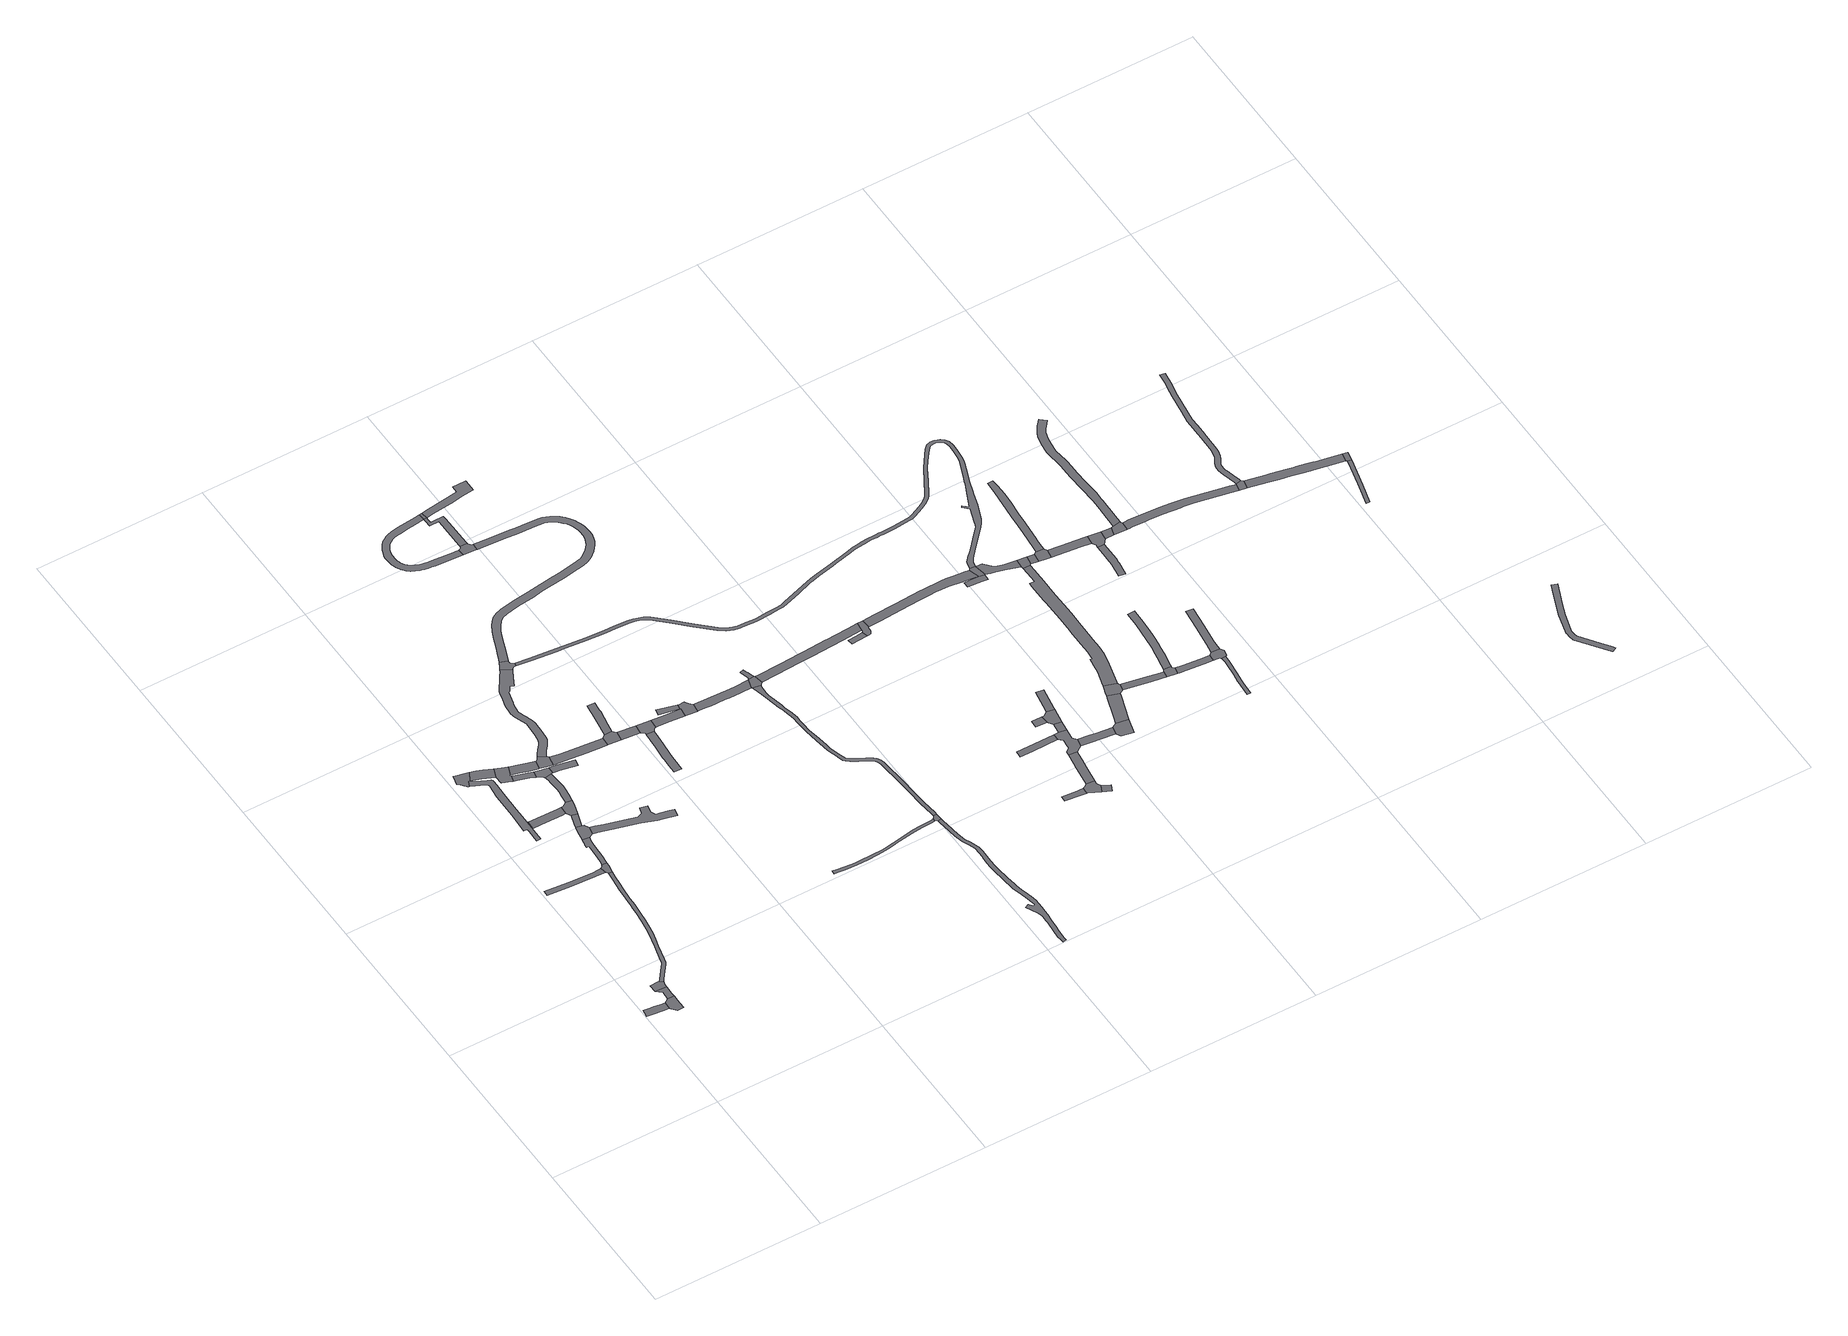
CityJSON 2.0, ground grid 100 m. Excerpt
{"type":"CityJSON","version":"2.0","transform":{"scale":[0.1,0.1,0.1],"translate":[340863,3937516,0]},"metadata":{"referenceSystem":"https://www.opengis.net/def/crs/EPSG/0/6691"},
"CityObjects":{
"road1":{"type":"Road","attributes":{"RoadStructureAttribute.sectionType":"1"},"geometry":[{"type":"MultiSurface","lod":"1","boundaries":[[[0,1,2,3,4,5,6,7,8]]]}]},
"road2":{"type":"Road","geometry":[{"type":"MultiSurface","lod":"1","boundaries":[[[3,2,9,10,11,12,13]]]}]},
"road3":{"type":"Road","attributes":{"RoadStructureAttribute.sectionType":"1"},"geometry":[{"type":"MultiSurface","lod":"1","boundaries":[[[12,14,15,16,17,18,13]]]}]},
"road4":{"type":"Road","geometry":[{"type":"MultiSurface","lod":"1","boundaries":[[[19,20,21,22,23,24,25,17,16]]]}]},
"road5":{"type":"Road","attributes":{"RoadStructureAttribute.sectionType":"1"},"geometry":[{"type":"MultiSurface","lod":"1","boundaries":[[[26,27,28,29,30,31,32,33,34,35,36,37,38,39,40,41,42,22,21,43,44,45,46,47,48,49,50,51,52,53,54,55,56,57,58,59,60,61,62]]]}]},
"road6":{"type":"Road","attributes":{"RoadStructureAttribute.sectionType":"1"},"geometry":[{"type":"MultiSurface","lod":"1","boundaries":[[[63,64,65,66,67,68,69,70,71,72,73]]]}]},
"road7":{"type":"Road","attributes":{"RoadStructureAttribute.sectionType":"1"},"geometry":[{"type":"MultiSurface","lod":"1","boundaries":[[[74,75,76,77,78,79,80,81,82,83,84,85,86,87,88,89,90,91,92,93,94,95,96,97,98]]]}]},
"road8":{"type":"Road","geometry":[{"type":"MultiSurface","lod":"1","boundaries":[[[99,100,101,102,103,104,105,106,107,108,109,110,98,97]]]}]},
"road9":{"type":"Road","geometry":[{"type":"MultiSurface","lod":"1","boundaries":[[[61,111,112,113,114,115,116,63,73,117,118,62]]]}]},
"road10":{"type":"Road","attributes":{"RoadStructureAttribute.sectionType":"1"},"geometry":[{"type":"MultiSurface","lod":"1","boundaries":[[[113,119,120,121,122,123,124,125,126,127,128,129,130,131,132,114]]]}]},
"road11":{"type":"Road","attributes":{"RoadStructureAttribute.sectionType":"1"},"geometry":[{"type":"MultiSurface","lod":"1","boundaries":[[[133,134,135,136,137,138,139,140,141,142]]]}]},
"road12":{"type":"Road","attributes":{"RoadStructureAttribute.sectionType":"1"},"geometry":[{"type":"MultiSurface","lod":"1","boundaries":[[[143,144,145,101,100,146,147]]]}]},
"road13":{"type":"Road","geometry":[{"type":"MultiSurface","lod":"1","boundaries":[[[148,149,150,151,152,153,125,124,154,155]]]}]},
"road14":{"type":"Road","geometry":[{"type":"MultiSurface","lod":"1","boundaries":[[[156,157,143,147,158,159,160,161,162,163,164,165,166,167,168]]]}]},
"road15":{"type":"Road","attributes":{"RoadStructureAttribute.sectionType":"1"},"geometry":[{"type":"MultiSurface","lod":"1","boundaries":[[[169,170,150,149,171,172]]]}]},
"road16":{"type":"Road","geometry":[{"type":"MultiSurface","lod":"1","boundaries":[[[173,174,175,176,177,133,142,169,172]]]}]},
"road17":{"type":"Road","attributes":{"RoadStructureAttribute.sectionType":"1"},"geometry":[{"type":"MultiSurface","lod":"1","boundaries":[[[178,179,180,164,163,181,182,183]]]}]},
"road18":{"type":"Road","attributes":{"RoadStructureAttribute.sectionType":"1"},"geometry":[{"type":"MultiSurface","lod":"1","boundaries":[[[184,185,186,187,188,189,190,191,192,193,168,167]]]}]},
"road19":{"type":"Road","attributes":{"RoadStructureAttribute.sectionType":"1"},"geometry":[{"type":"MultiSurface","lod":"1","boundaries":[[[194,195,196,197,198,199,200,176,175,201,202,203,204,205,206,207,208]]]}]},
"road20":{"type":"Road","geometry":[{"type":"MultiSurface","lod":"1","boundaries":[[[209,210,211,212,213,214,178,183,215,216,194,208]]]}]},
"road21":{"type":"Road","attributes":{"RoadStructureAttribute.sectionType":"1"},"geometry":[{"type":"MultiSurface","lod":"1","boundaries":[[[154,217,218,219,220,221,222,223,224,225,226,227,228,229,230,231,232,233,234,235,236,155]]]}]},
"road22":{"type":"Road","geometry":[{"type":"MultiSurface","lod":"1","boundaries":[[[237,238,239,240,241,242,189,188,243,244]]]}]},
"road23":{"type":"Road","geometry":[{"type":"MultiSurface","lod":"1","boundaries":[[[210,245,246,247,248,249,250,211]]]}]},
"road24":{"type":"Road","attributes":{"RoadStructureAttribute.sectionType":"1"},"geometry":[{"type":"MultiSurface","lod":"1","boundaries":[[[251,252,253,237,244,254,255,256,257,258,259]]]}]},
"road25":{"type":"Road","attributes":{"RoadStructureAttribute.sectionType":"1"},"geometry":[{"type":"MultiSurface","lod":"1","boundaries":[[[260,261,262,263,264,265,266,267,268,269,270,271,272,273,274,275,276,277,278,279,280,281,240,239,282,283,284,285,286,287,288,289,290,291,292,293,294,295,296,297,298,299,300,301,302,303,304,305,306,307,308,309]]]}]},
"road26":{"type":"Road","geometry":[{"type":"MultiSurface","lod":"1","boundaries":[[[258,310,311,312,313,314,315,259]]]}]},
"road27":{"type":"Road","geometry":[{"type":"MultiSurface","lod":"1","boundaries":[[[308,316,317,318,319,320,321,322,323,324,325,326,327,328,309]]]}]},
"road28":{"type":"Road","attributes":{"RoadStructureAttribute.sectionType":"1"},"geometry":[{"type":"MultiSurface","lod":"1","boundaries":[[[329,330,331,332,333,334,335,336,337,315,314]]]}]},
"road29":{"type":"Road","attributes":{"RoadStructureAttribute.sectionType":"1"},"geometry":[{"type":"MultiSurface","lod":"1","boundaries":[[[312,311,338,339]]]}]},
"road30":{"type":"Road","attributes":{"RoadStructureAttribute.sectionType":"1"},"geometry":[{"type":"MultiSurface","lod":"1","boundaries":[[[340,341,342,343,344,345,346,347,348,349,350,351,352]]]}]},
"road31":{"type":"Road","geometry":[{"type":"MultiSurface","lod":"1","boundaries":[[[353,354,355,356,339,338,357,340,352]]]}]},
"road32":{"type":"Road","attributes":{"RoadStructureAttribute.sectionType":"1"},"geometry":[{"type":"MultiSurface","lod":"1","boundaries":[[[358,359,356,355,360,361,362]]]}]},
"road33":{"type":"Road","attributes":{"RoadStructureAttribute.sectionType":"1"},"geometry":[{"type":"MultiSurface","lod":"1","boundaries":[[[363,364,365,366,367,368,369,370,371,372,373,374,375,376,377,378,379,380,381,382,383,384,385,386,387,388,389,390,391,392,393,394,395,396,397,398,399,400,401,402,403,404,405,406,407,408,409,410,411,412,413,414,415,416,417,418,419,420,421,422,423,424,425,426,427,428,429,430,431]]]}]},
"road34":{"type":"Road","geometry":[{"type":"MultiSurface","lod":"1","boundaries":[[[432,433,434,435]]]}]},
"road35":{"type":"Road","attributes":{"RoadStructureAttribute.sectionType":"1"},"geometry":[{"type":"MultiSurface","lod":"1","boundaries":[[[436,437,438,439,440,441,442,443,444,445,446,447,448,449,450,451,452,453,454,455,456,457,458,459,460,461,462,463,464,465]]]}]},
"road36":{"type":"Road","geometry":[{"type":"MultiSurface","lod":"1","boundaries":[[[466,467,468,469,470,435,434,471,472,358,362,473,474]]]}]},
"road37":{"type":"Road","geometry":[{"type":"MultiSurface","lod":"1","boundaries":[[[475,476,477,397,396,478,479,480,481,482,483,484]]]}]},
"road38":{"type":"Road","attributes":{"RoadStructureAttribute.sectionType":"1"},"geometry":[{"type":"MultiSurface","lod":"1","boundaries":[[[485,486,487,488,489,490,484,483,491,492,493,494,495,496,497,498,499,431]]]}]},
"road39":{"type":"Road","geometry":[{"type":"MultiSurface","lod":"1","boundaries":[[[499,500,501,363,431]]]}]},
"road40":{"type":"Road","attributes":{"RoadStructureAttribute.sectionType":"1"},"geometry":[{"type":"MultiSurface","lod":"1","boundaries":[[[502,503,504,505,506,507,508,509,510,511,512,513,514,515,516,517,518,519,520,521,522,523,524,525,526,527,528,529,530,531,532,533,534,535,536,537,538,539,540,541,542,543,544,545,546,547,479,478,548,549,550,551,552,553,554,555,556,557,558,559,560,561,562,563,564,565,566,567,568,569,570,571,572,573,574,575,576,577,578,579,580,581,582,583,584,585,586,587,588,589,590,591,592,593,327,326]]]}]},
"road41":{"type":"Road","attributes":{"RoadStructureAttribute.sectionType":"1"},"geometry":[{"type":"MultiSurface","lod":"1","boundaries":[[[594,595,596,597,598,599,600,601,602,603,604,605,606,607,608,609,610,611,612,613,614,615,616,617,618,619,620,621,622,623,624,625,626,627,628,629,630,631,632,633,634,635,636,637,638,639,640,641,642,643,644,645,646,647,648,649,650,651,652,653,654,655,656,657,658,659]]]}]},
"road42":{"type":"Road","attributes":{"RoadStructureAttribute.sectionType":"1"},"geometry":[{"type":"MultiSurface","lod":"1","boundaries":[[[660,661,662,663,664,466,474,665,666,667,668,669,670,671,672]]]}]},
"road43":{"type":"Road","geometry":[{"type":"MultiSurface","lod":"1","boundaries":[[[623,673,674,675,676,465,464,677,678,679,624]]]}]},
"road44":{"type":"Road","attributes":{"RoadStructureAttribute.sectionType":"1"},"geometry":[{"type":"MultiSurface","lod":"1","boundaries":[[[500,680,681,682,683,684,685,686,687,688,501]]]}]},
"road45":{"type":"Road","attributes":{"RoadStructureAttribute.sectionType":"1"},"geometry":[{"type":"MultiSurface","lod":"1","boundaries":[[[689,690,691,692,693,694,695,696,697,698,699,700,701,702,703,704,705,706,707,708,709,710,711,712,713,714,715,716,717,718,719,720,674,673,721,722,723,724,725,726,727,728,729,730,731,732,733,734,735,736,737,738,739,740,741,742,743,744,745,746,747,748,749,750,751,752]]]}]},
"road46":{"type":"Road","geometry":[{"type":"MultiSurface","lod":"1","boundaries":[[[689,752,753,754,755,756,757,758,660,672]]]}]},
"road47":{"type":"Road","geometry":[{"type":"MultiSurface","lod":"1","boundaries":[[[757,759,760,761,762,763,764,765,766,758]]]}]},
"road48":{"type":"Road","attributes":{"RoadStructureAttribute.sectionType":"1"},"geometry":[{"type":"MultiSurface","lod":"1","boundaries":[[[755,767,768,769,770,771,772,773,774,775,776,777,778,779,780,781,782,783,784,785,786,787,788,789,790,756]]]}]},
"road49":{"type":"Road","attributes":{"RoadStructureAttribute.sectionType":"1"},"geometry":[{"type":"MultiSurface","lod":"1","boundaries":[[[791,792,793,794,795,796,797,798]]]}]},
"road50":{"type":"Road","attributes":{"RoadStructureAttribute.sectionType":"1"},"geometry":[{"type":"MultiSurface","lod":"1","boundaries":[[[799,800,801,802,803,804,805,806,807,808,809,810,811,812,813,814,815,816,817,818,819,820,821,822,823,824,825,826,827,828,829,830,831,832,833,834,835,836,837,838,839,840,841,842,843,844,845,846,847,848,849,850,851,852,853,854,855,856,857,858,859,860,861,862,863,864,865,866,867,868,869,870,871,872,873,874,875,876,877,878,879,880,881,882,320,319,883,884,885,886,887,888,889,890,891,892,893,894,895,896,897,898,899,900,901,902,903,904,905,906,907,908,909,910,911,912,913,914,915,916,917,918,919,920,921,922,923,924,925,926,927,928,929,930,931,932,933,934,935,936,937,938,939,940,941,942,943,944,945,946,947,948,949,950,951,952,953,954,955,956,957,958,959,960,961,962,963,964,965,966,967,968,969,970,971,972]]]}]},
"road51":{"type":"Road","geometry":[{"type":"MultiSurface","lod":"1","boundaries":[[[973,974,975,976,977,978]]]}]},
"road52":{"type":"Road","geometry":[{"type":"MultiSurface","lod":"1","boundaries":[[[979,980,798,797,981,982,983,984,985]]]}]},
"road53":{"type":"Road","attributes":{"RoadStructureAttribute.sectionType":"1"},"geometry":[{"type":"MultiSurface","lod":"1","boundaries":[[[986,987,988,989,990,991]]]}]},
"road54":{"type":"Road","attributes":{"RoadStructureAttribute.sectionType":"1"},"geometry":[{"type":"MultiSurface","lod":"1","boundaries":[[[992,993,983,982]]]}]},
"road55":{"type":"Road","geometry":[{"type":"MultiSurface","lod":"1","boundaries":[[[994,780,779,995,996,978,977,997,998,999,1000,1001,1002,1003]]]}]},
"road56":{"type":"Road","attributes":{"RoadStructureAttribute.sectionType":"1"},"geometry":[{"type":"MultiSurface","lod":"1","boundaries":[[[1004,1005,1006,1007,1008,1009,979,985]]]}]},
"road57":{"type":"Road","geometry":[{"type":"MultiSurface","lod":"1","boundaries":[[[1010,1011,1012,1013,1007,1006,1014,1015,1016,1017,1018,1019,1020,986,991]]]}]},
"road58":{"type":"Road","geometry":[{"type":"MultiSurface","lod":"1","boundaries":[[[1021,1022,1023,1024]]]}]},
"road59":{"type":"Road","geometry":[{"type":"MultiSurface","lod":"1","boundaries":[[[1025,1026,1027,1020,1019]]]}]},
"road60":{"type":"Road","geometry":[{"type":"MultiSurface","lod":"1","boundaries":[[[1023,1026,1025,1028,1029,1030,1024]]]}]},
"road61":{"type":"Road","attributes":{"RoadStructureAttribute.sectionType":"1"},"geometry":[{"type":"MultiSurface","lod":"1","boundaries":[[[1031,1032,1033,1016,1015,1034,1035,1036]]]}]},
"road62":{"type":"Road","attributes":{"RoadStructureAttribute.sectionType":"1"},"geometry":[{"type":"MultiSurface","lod":"1","boundaries":[[[1037,1038,1039,1040,1029,1028]]]}]},
"road63":{"type":"Road","attributes":{"RoadStructureAttribute.sectionType":"1"},"geometry":[{"type":"MultiSurface","lod":"1","boundaries":[[[1041,1042,1043,1044,1045,1046,1047,1048,1049,1050,1051,1052,1053,1054,1055,1056,1057,1058,1059,1060,1061,1062,1063,1064,1065,1066,994,1003]]]}]},
"road64":{"type":"Road","geometry":[{"type":"MultiSurface","lod":"1","boundaries":[[[1067,1068,1069,1031,1036,1070,1071]]]}]},
"road65":{"type":"Road","attributes":{"RoadStructureAttribute.sectionType":"1"},"geometry":[{"type":"MultiSurface","lod":"1","boundaries":[[[1072,1073,1074,1069,1068,1075,1076,1077]]]}]},
"road66":{"type":"Road","geometry":[{"type":"MultiSurface","lod":"1","boundaries":[[[1078,1079,1072,1077,1080,1081,1082,1083,1084]]]}]},
"road67":{"type":"Road","geometry":[{"type":"MultiSurface","lod":"1","boundaries":[[[1085,1086,1087,1088,1089,1090,1091,1092]]]}]},
"road68":{"type":"Road","attributes":{"RoadStructureAttribute.sectionType":"1"},"geometry":[{"type":"MultiSurface","lod":"1","boundaries":[[[1080,1093,1094,1095,1096,1097,1098,1099,1100,1081]]]}]},
"road69":{"type":"Road","geometry":[{"type":"MultiSurface","lod":"1","boundaries":[[[1091,1101,1102,799,972,1103,1055,1054,1092]]]}]},
"road70":{"type":"Road","attributes":{"RoadStructureAttribute.sectionType":"1"},"geometry":[{"type":"MultiSurface","lod":"1","boundaries":[[[1104,1105,1106,1107,1108,1109,1110,1111,1112,1113,1114,1115,1116,1117,1118,1119,1120,1121,1122,1123,1124,1125,1126,1127,1128,1129,1130,1131,1132,1133,1134,1135,1136,1137,1138,1139,1078,1084]]]}]},
"road71":{"type":"Road","attributes":{"RoadStructureAttribute.sectionType":"1"},"geometry":[{"type":"MultiSurface","lod":"1","boundaries":[[[1140,1141,1142,1143,1144,1145,1146,1147,1148,1149,1102,1101,1150,1151,1152,1153,1154]]]}]},
"road72":{"type":"Road","geometry":[{"type":"MultiSurface","lod":"1","boundaries":[[[1155,1156,1157,1158,1159,1097,1096,1160,1161]]]}]},
"road73":{"type":"Road","geometry":[{"type":"MultiSurface","lod":"1","boundaries":[[[1162,1121,1120,1163,1164,1165,1140,1154]]]}]},
"road74":{"type":"Road","attributes":{"RoadStructureAttribute.sectionType":"1"},"geometry":[{"type":"MultiSurface","lod":"1","boundaries":[[[1166,1167,1168,1169,1170,1171,1172,1173,1174,1175,1176,1177,1178,1179,1180,1181,1182,1159,1158]]]}]},
"road75":{"type":"Road","attributes":{"RoadStructureAttribute.sectionType":"1"},"geometry":[{"type":"MultiSurface","lod":"1","boundaries":[[[1160,1183,1184,1185,1186,1187,1188,1189,1190,1191,1161]]]}]},
"road76":{"type":"Road","attributes":{"RoadStructureAttribute.sectionType":"1"},"geometry":[{"type":"MultiSurface","lod":"1","boundaries":[[[1192,1193,1165,1164,1194]]]}]},
"road77":{"type":"Road","geometry":[{"type":"MultiSurface","lod":"1","boundaries":[[[1195,1196,1197,1198,1199,1192,1194]]]}]},
"road78":{"type":"Road","attributes":{"RoadStructureAttribute.sectionType":"1"},"geometry":[{"type":"MultiSurface","lod":"1","boundaries":[[[1200,1201,1202,1203,1204,1205,1206,1207,1208,1209,1210,1211,1212,1213]]]}]},
"road79":{"type":"Road","geometry":[{"type":"MultiSurface","lod":"1","boundaries":[[[1187,1214,1215,1216,1200,1213,1217,1218,1219,1220,1221,1222,1188]]]}]},
"road80":{"type":"Road","geometry":[{"type":"MultiSurface","lod":"1","boundaries":[[[1198,1223,1224,1225,1226,1227,1228,1229,1230,1231,1232,1233,1234,1235,1236,1237,1199]]]}]},
"road81":{"type":"Road","attributes":{"RoadStructureAttribute.sectionType":"1"},"geometry":[{"type":"MultiSurface","lod":"1","boundaries":[[[1196,1238,1239,1240,1241,1242,1197]]]}]},
"road82":{"type":"Road","attributes":{"RoadStructureAttribute.sectionType":"1"},"geometry":[{"type":"MultiSurface","lod":"1","boundaries":[[[1243,1244,1245,1246,1247,1248,1249,1222,1221]]]}]},
"road83":{"type":"Road","attributes":{"RoadStructureAttribute.sectionType":"1"},"geometry":[{"type":"MultiSurface","lod":"1","boundaries":[[[1250,1251,1252,1253,1254,1255,1256,1257,1258,1259,1260]]]}]},
"road84":{"type":"Road","geometry":[{"type":"MultiSurface","lod":"1","boundaries":[[[1261,1240,1239,1262,1250,1260,1263]]]}]},
"road85":{"type":"Road","attributes":{"RoadStructureAttribute.sectionType":"1"},"geometry":[{"type":"MultiSurface","lod":"1","boundaries":[[[1264,1265,1261,1263]]]}]},
"road86":{"type":"Road","geometry":[{"type":"MultiSurface","lod":"1","boundaries":[[[1265,1264,1266,1267,1268,1269,1270]]]}]},
"road87":{"type":"Road","attributes":{"RoadStructureAttribute.sectionType":"1"},"geometry":[{"type":"MultiSurface","lod":"1","boundaries":[[[1269,1271,1272,1273,1274,1275,1276,1277,1278,1279,1280,1281,1282,1283,1284,1285,1286,1287,1288,1289,1290,1291,1292,1293,1294,1295,1296,1297,1298,1299,1300,1301,1302,1303,1304,1305,1306,1307,1308,1309,1310,1311,1312,1313,1314,1315,1316,1270]]]}]},
"road88":{"type":"Road","attributes":{"RoadStructureAttribute.sectionType":"1"},"geometry":[{"type":"MultiSurface","lod":"1","boundaries":[[[1317,1318,1319,1320,1321,1322,1323,1324,1325,1267,1266,1326,1327,1328,1329,1330,1331,1332,1333,1334,1335,1336,1337,1338,1339,1340,1341]]]}]},
"road89":{"type":"Road","geometry":[{"type":"MultiSurface","lod":"1","boundaries":[[[1340,1342,1343,1344,1345,1346,1341]]]}]},
"road90":{"type":"Road","attributes":{"RoadStructureAttribute.sectionType":"1"},"geometry":[{"type":"MultiSurface","lod":"1","boundaries":[[[1347,1348,1349,1350,1351,1352,1353,1354,1355,1356,1357,1358,1359,1360,1361,1362,1363,1364,1365,1366,1367,1368,1369,1370,1371,1372,1373,1374,1375,1376,1377,1378,1379,1380,1381,1382,1383,1384,1385,1386,1387,1388,1346,1345]]]}]},
"road91":{"type":"Road","attributes":{"RoadStructureAttribute.sectionType":"1"},"geometry":[{"type":"MultiSurface","lod":"1","boundaries":[[[1389,1390,1391,1392,1393,1394,1395,1396,1397,1398,1399,1343,1342,1400,1401,1402,1403,1404,1405,1406,1407,1408]]]}]},
"road92":{"type":"Road","attributes":{"RoadStructureAttribute.sectionType":"1"},"geometry":[{"type":"MultiSurface","lod":"1","boundaries":[[[1409,1410,1411,1412,1413,1414,1415]]]}]},
"road93":{"type":"Road","attributes":{"RoadStructureAttribute.sectionType":"1"},"geometry":[{"type":"MultiSurface","lod":"1","boundaries":[[[1416,1417,1418,1419,1420,1421,1422,1423,1424,1425,1426,1427,1428,1429,1430,1431,1432,1433,1434,1435]]]}]},
"road94":{"type":"Road","geometry":[{"type":"MultiSurface","lod":"1","boundaries":[[[1407,1436,1409,1415,1437,1408]]]}]},
"road95":{"type":"Road","attributes":{"RoadStructureAttribute.sectionType":"1"}}
},
"vertices":[
[41,692,0],[104,683,0],[135,683,0],[137,725,0],[107,728,0],[76,733,0],[47,736,0],[13,741,0],[7,696,0],
[165,647,0],[201,647,0],[201,685,0],[202,742,0],[164,743,0],
[202,765,0],[203,812,0],[203,817,0],[137,822,0],[168,792,0],
[204,832,0],[206,845,0],[211,857,0],[188,866,0],[184,867,0],[181,870,0],[135,868,0],
[365,1610,0],[359,1558,0],[355,1515,0],[350,1451,0],[348,1391,0],[346,1373,0],[343,1336,0],[336,1272,0],[328,1216,0],[321,1173,0],[310,1133,0],[299,1087,0],[275,992,0],[271,973,0],[266,965,0],[235,926,0],[201,881,0],[211,858,0],[218,870,0],[251,914,0],[282,953,0],[289,965,0],[295,987,0],[318,1082,0],[330,1127,0],[341,1169,0],[348,1213,0],[356,1270,0],[363,1333,0],[368,1390,0],[370,1436,0],[370,1450,0],[375,1513,0],[379,1556,0],[385,1607,0],[390,1643,0],[370,1645,0],
[351,1695,0],[347,1694,0],[334,1693,0],[302,1692,0],[160,1700,0],[21,1712,0],[19,1682,0],[158,1670,0],[301,1662,0],[352,1660,0],[361,1659,0],
[158,2502,0],[166,2497,0],[171,2491,0],[173,2485,0],[164,2402,0],[162,2276,0],[160,2217,0],[156,2127,0],[177,2126,0],[177,2111,0],[175,2033,0],[199,2033,0],[201,2171,0],[201,2217,0],[202,2275,0],[204,2401,0],[206,2471,0],[207,2503,0],[206,2508,0],[201,2516,0],[186,2524,0],[155,2539,0],[111,2560,0],[98,2567,0],[84,2536,0],
[100,2568,0],[104,2569,0],[132,2620,0],[101,2628,0],[62,2637,0],[47,2640,0],[35,2585,0],[43,2579,0],[50,2569,0],[61,2554,0],[70,2544,0],[76,2539,0],
[395,1673,0],[398,1692,0],[399,1712,0],[371,1714,0],[367,1705,0],[357,1697,0],[365,1657,0],[368,1653,0],
[404,1765,0],[406,1802,0],[408,1854,0],[413,1889,0],[415,1898,0],[418,1909,0],[377,1915,0],[374,1896,0],[372,1881,0],[371,1879,0],[368,1858,0],[382,1856,0],[379,1767,0],[375,1725,0],
[404,2164,0],[381,2164,0],[340,2165,0],[285,2166,0],[211,2167,0],[206,2167,0],[205,2117,0],[284,2116,0],[380,2114,0],[403,2115,0],
[253,2575,0],[203,2596,0],[169,2609,0],[164,2547,0],[230,2520,0],
[440,1996,0],[426,1999,0],[395,2007,0],[392,1996,0],[387,1974,0],[381,1936,0],[444,1923,0],[454,1970,0],
[293,2559,0],[272,2567,0],[233,2517,0],[235,2473,0],[237,2470,0],[253,2463,0],[283,2453,0],[292,2450,0],[303,2487,0],[298,2491,0],[299,2495,0],[304,2495,0],[323,2548,0],
[420,2090,0],[402,2032,0],[440,2040,0],[453,2080,0],
[464,2117,0],[470,2137,0],[478,2174,0],[442,2181,0],[417,2163,0],
[417,2448,0],[389,2456,0],[324,2477,0],[313,2444,0],[377,2422,0],[407,2411,0],
[319,2489,0],[352,2479,0],[397,2466,0],[449,2453,0],[452,2453,0],[465,2505,0],[459,2506,0],[413,2519,0],[374,2532,0],[338,2543,0],
[444,2383,0],[447,2373,0],[450,2356,0],[450,2340,0],[454,2286,0],[453,2261,0],[448,2226,0],[479,2179,0],[486,2221,0],[492,2262,0],[493,2287,0],[489,2346,0],[488,2362,0],[486,2380,0],[485,2388,0],
[490,2392,0],[496,2392,0],[497,2432,0],[474,2435,0],[458,2438,0],[427,2446,0],[427,2401,0],[436,2395,0],
[464,1919,0],[473,1917,0],[580,1887,0],[696,1853,0],[778,1824,0],[806,1818,0],[885,1800,0],[894,1844,0],[867,1850,0],[816,1861,0],[791,1867,0],[778,1894,0],[788,1937,0],[745,1948,0],[734,1908,0],[706,1897,0],[669,1908,0],[588,1931,0],[530,1948,0],[485,1961,0],
[536,2495,0],[530,2499,0],[529,2503,0],[488,2529,0],[479,2516,0],[470,2506,0],[490,2443,0],[528,2438,0],
[512,2390,0],[535,2386,0],[633,2366,0],[641,2405,0],[543,2425,0],[518,2430,0],
[724,2470,0],[599,2483,0],[551,2490,0],[538,2436,0],[592,2428,0],[718,2415,0],[818,2408,0],[837,2406,0],[841,2459,0],
[638,3130,0],[621,3105,0],[595,3066,0],[583,3050,0],[565,3021,0],[558,3003,0],[551,2972,0],[537,2922,0],[534,2904,0],[531,2866,0],[529,2853,0],[532,2835,0],[536,2822,0],[562,2750,0],[561,2740,0],[558,2670,0],[554,2629,0],[552,2620,0],[546,2609,0],[536,2594,0],[515,2567,0],[498,2545,0],[535,2515,0],[550,2540,0],[556,2547,0],[572,2567,0],[585,2586,0],[594,2604,0],[598,2621,0],[602,2677,0],[603,2735,0],[601,2757,0],[587,2798,0],[580,2816,0],[576,2829,0],[571,2841,0],[571,2850,0],[576,2898,0],[579,2908,0],[581,2912,0],[595,2961,0],[600,2986,0],[609,2988,0],[626,3018,0],[648,3010,0],[660,3033,0],[678,3069,0],[693,3097,0],[702,3112,0],[645,3143,0],
[854,2405,0],[914,2399,0],[924,2456,0],[920,2457,0],[904,2475,0],[863,2474,0],
[706,3116,0],[710,3119,0],[717,3123,0],[728,3123,0],[734,3143,0],[727,3146,0],[719,3149,0],[714,3154,0],[713,3161,0],[713,3168,0],[715,3173,0],[669,3189,0],[654,3161,0],
[914,2528,0],[931,2623,0],[931,2638,0],[936,2689,0],[892,2693,0],[891,2686,0],[887,2644,0],[883,2614,0],[877,2574,0],
[1025,2388,0],[1030,2443,0],
[1045,2362,0],[1043,2321,0],[1039,2263,0],[1031,2180,0],[1031,2166,0],[1029,2118,0],[1028,2066,0],[1073,2065,0],[1076,2177,0],[1077,2186,0],[1084,2260,0],[1088,2318,0],[1090,2360,0],
[1097,2372,0],[1105,2379,0],[1113,2380,0],[1118,2435,0],[1045,2371,0],
[1288,2420,0],[1201,2427,0],[1132,2380,0],[1197,2374,0],[1283,2367,0],
[864,4279,0],[840,4276,0],[748,4266,0],[715,4260,0],[681,4254,0],[658,4248,0],[641,4241,0],[625,4231,0],[608,4219,0],[593,4204,0],[591,4200,0],[582,4186,0],[575,4172,0],[568,4154,0],[561,4134,0],[558,4115,0],[557,4088,0],[561,4060,0],[565,4047,0],[569,4032,0],[584,4006,0],[596,3990,0],[601,3984,0],[621,3969,0],[631,3964,0],[642,3958,0],[664,3949,0],[683,3944,0],[688,3943,0],[709,3939,0],[728,3936,0],[749,3934,0],[888,3925,0],[910,3923,0],[907,3963,0],[906,3963,0],[891,3964,0],[877,3965,0],[753,3974,0],[734,3976,0],[715,3979,0],[705,3980,0],[697,3982,0],[676,3988,0],[663,3994,0],[657,3996,0],[642,4004,0],[628,4015,0],[617,4029,0],[606,4048,0],[604,4056,0],[600,4068,0],[597,4089,0],[598,4110,0],[600,4125,0],[605,4141,0],[611,4156,0],[617,4167,0],[623,4177,0],[626,4180,0],[634,4188,0],[648,4198,0],[659,4206,0],[671,4210,0],[689,4215,0],[729,4222,0],[753,4226,0],[824,4234,0],[869,4239,0],
[1176,2483,0],[1169,2448,0],[1284,2424,0],[1292,2454,0],
[1969,1081,0],[1908,1077,0],[1854,1073,0],[1784,1062,0],[1722,1051,0],[1683,1044,0],[1670,1043,0],[1636,1040,0],[1608,1038,0],[1488,1037,0],[1482,1037,0],[1420,1042,0],[1380,1046,0],[1352,1050,0],[1350,1028,0],[1370,1026,0],[1413,1021,0],[1483,1018,0],[1550,1020,0],[1609,1023,0],[1685,1029,0],[1724,1036,0],[1732,1038,0],[1787,1047,0],[1813,1051,0],[1856,1058,0],[1909,1063,0],[1970,1066,0],[1984,1067,0],[1984,1084,0],
[1359,2413,0],[1355,2418,0],[1333,2449,0],[1330,2451,0],[1302,2452,0],[1289,2422,0],[1290,2421,0],[1298,2365,0],[1355,2361,0],
[925,3972,0],[919,3967,0],[913,3964,0],[988,3917,0],[991,3958,0],[982,3961,0],[976,3966,0],[970,3972,0],[969,3980,0],[927,3980,0],
[869,4229,0],[871,4184,0],[922,4186,0],[927,4186,0],[927,4184,0],[928,3989,0],[968,3991,0],[967,4184,0],[966,4205,0],[953,4204,0],[926,4204,0],[887,4202,0],[887,4220,0],[886,4231,0],[886,4240,0],
[886,4241,0],[881,4281,0],
[720,3189,0],[731,3215,0],[752,3266,0],[774,3326,0],[793,3370,0],[813,3403,0],[827,3423,0],[838,3435,0],[855,3445,0],[884,3454,0],[964,3470,0],[1064,3483,0],[1117,3492,0],[1239,3508,0],[1268,3512,0],[1298,3516,0],[1358,3526,0],[1396,3533,0],[1427,3543,0],[1459,3561,0],[1492,3588,0],[1519,3621,0],[1532,3645,0],[1541,3666,0],[1547,3693,0],[1548,3716,0],[1547,3740,0],[1544,3763,0],[1537,3785,0],[1532,3802,0],[1522,3824,0],[1509,3846,0],[1493,3866,0],[1472,3886,0],[1454,3901,0],[1430,3914,0],[1412,3922,0],[1391,3929,0],[1366,3933,0],[1346,3935,0],[1309,3937,0],[1239,3940,0],[1212,3942,0],[1087,3950,0],[1059,3952,0],[998,3957,0],[994,3917,0],[1082,3911,0],[1168,3905,0],[1209,3902,0],[1217,3901,0],[1307,3897,0],[1344,3895,0],[1361,3893,0],[1381,3890,0],[1398,3884,0],[1413,3878,0],[1431,3868,0],[1445,3856,0],[1463,3838,0],[1476,3823,0],[1487,3806,0],[1494,3788,0],[1498,3775,0],[1502,3757,0],[1504,3737,0],[1504,3718,0],[1503,3701,0],[1499,3681,0],[1492,3665,0],[1482,3646,0],[1471,3633,0],[1460,3620,0],[1433,3599,0],[1409,3584,0],[1385,3577,0],[1350,3570,0],[1261,3556,0],[1207,3549,0],[1111,3536,0],[1058,3528,0],[957,3515,0],[872,3499,0],[836,3487,0],[809,3471,0],[790,3451,0],[774,3428,0],[753,3391,0],[731,3343,0],[709,3283,0],[689,3233,0],[678,3208,0],
[2118,25,0],[2118,40,0],[2118,55,0],[2119,77,0],[2121,106,0],[2127,167,0],[2131,208,0],[2133,233,0],[2134,265,0],[2134,298,0],[2132,326,0],[2125,359,0],[2115,398,0],[2111,413,0],[2101,461,0],[2099,478,0],[2092,538,0],[2083,610,0],[2081,641,0],[2080,681,0],[2082,719,0],[2082,762,0],[2078,794,0],[2072,817,0],[2060,846,0],[2046,878,0],[2035,929,0],[2025,1012,0],[2022,1045,0],[2020,1063,0],[1999,1060,0],[2001,1042,0],[2005,1010,0],[2016,926,0],[2027,872,0],[2042,838,0],[2053,810,0],[2058,791,0],[2060,762,0],[2058,728,0],[2058,722,0],[2055,680,0],[2056,640,0],[2058,607,0],[2067,535,0],[2076,457,0],[2090,392,0],[2101,353,0],[2107,322,0],[2110,302,0],[2108,298,0],[2104,298,0],[2099,299,0],[2083,321,0],[2060,308,0],[2078,275,0],[2092,243,0],[2098,227,0],[2101,210,0],[2101,173,0],[2100,160,0],[2094,87,0],[2092,48,0],[2096,20,0],[2099,4,0],[2119,8,0],
[1691,2407,0],[1611,2403,0],[1579,2404,0],[1523,2406,0],[1370,2412,0],[1363,2361,0],[1408,2358,0],[1434,2357,0],[1467,2356,0],[1517,2355,0],[1544,2354,0],[1611,2353,0],[1675,2354,0],
[2017,1102,0],[1997,1104,0],[1995,1096,0],[1991,1090,0],[1991,1067,0],[1995,1066,0],[1998,1064,0],
[934,4247,0],[1048,4261,0],[1125,4271,0],[1192,4280,0],[1194,4349,0],[1194,4353,0],[1114,4352,0],[1114,4312,0],[929,4287,0],
[1680,2351,0],[1687,2326,0],[1702,2256,0],[1724,2164,0],[1732,2132,0],[1734,2123,0],[1742,2091,0],[1747,2054,0],[1746,2024,0],[1749,1989,0],[1752,1946,0],[1763,1867,0],[1773,1808,0],[1778,1777,0],[1787,1739,0],[1796,1709,0],[1807,1676,0],[1816,1664,0],[1835,1648,0],[1872,1628,0],[1906,1610,0],[1934,1592,0],[1945,1581,0],[1953,1568,0],[1958,1547,0],[1961,1521,0],[1972,1413,0],[1981,1274,0],[1982,1249,0],[1985,1212,0],[1992,1158,0],[1996,1121,0],[2016,1122,0],[2012,1160,0],[2005,1214,0],[2001,1276,0],[1992,1415,0],[1981,1521,0],[1978,1550,0],[1972,1575,0],[1961,1594,0],[1955,1600,0],[1947,1607,0],[1917,1627,0],[1877,1648,0],[1846,1665,0],[1831,1677,0],[1825,1685,0],[1815,1715,0],[1807,1745,0],[1797,1781,0],[1793,1811,0],[1783,1870,0],[1771,1948,0],[1769,1991,0],[1766,2025,0],[1767,2056,0],[1761,2095,0],[1748,2149,0],[1743,2169,0],[1722,2262,0],[1721,2281,0],[1723,2335,0],[1726,2341,0],
[1730,2346,0],[1736,2351,0],[1743,2355,0],[1732,2410,0],[1729,2412,0],[1695,2411,0],
[1722,2429,0],[1715,2453,0],[1712,2462,0],[1706,2481,0],[1683,2474,0],[1689,2452,0],[1697,2426,0],[1697,2418,0],
[1751,2357,0],[1778,2358,0],[1783,2359,0],[1787,2359,0],[1862,2363,0],[1869,2363,0],[1878,2364,0],[2011,2371,0],[2055,2373,0],[2182,2381,0],[2249,2385,0],[2364,2393,0],[2369,2393,0],[2373,2445,0],[2338,2443,0],[2315,2441,0],[2237,2437,0],[2179,2434,0],[2175,2433,0],[2035,2425,0],[2016,2424,0],[2009,2424,0],[1891,2417,0],[1750,2410,0],
[2736,855,0],[2718,856,0],[2717,856,0],[2626,866,0],[2624,832,0],[2713,821,0],[2747,818,0],[2750,856,0],
[3099,2461,0],[3103,2478,0],[3107,2493,0],[3111,2503,0],[3119,2513,0],[3153,2552,0],[3237,2646,0],[3268,2681,0],[3282,2699,0],[3300,2724,0],[3337,2820,0],[3358,2891,0],[3362,2905,0],[3389,2985,0],[3405,3026,0],[3434,3099,0],[3439,3119,0],[3445,3147,0],[3449,3203,0],[3450,3240,0],[3446,3271,0],[3434,3293,0],[3414,3309,0],[3402,3313,0],[3385,3319,0],[3362,3319,0],[3336,3311,0],[3312,3288,0],[3266,3226,0],[3235,3182,0],[3190,3103,0],[3148,3029,0],[3140,3016,0],[3130,3005,0],[3115,2992,0],[3100,2982,0],[3073,2968,0],[3013,2939,0],[2996,2933,0],[2980,2930,0],[2892,2922,0],[2850,2921,0],[2820,2921,0],[2801,2921,0],[2780,2920,0],[2726,2919,0],[2697,2916,0],[2662,2913,0],[2628,2906,0],[2602,2900,0],[2477,2870,0],[2379,2848,0],[2338,2839,0],[2311,2831,0],[2241,2807,0],[2135,2770,0],[2120,2766,0],[2111,2764,0],[2082,2761,0],[2027,2756,0],[1953,2751,0],[1922,2751,0],[1892,2754,0],[1859,2756,0],[1836,2759,0],[1832,2760,0],[1820,2762,0],[1803,2768,0],[1786,2776,0],[1750,2801,0],[1661,2885,0],[1574,2973,0],[1496,3046,0],[1468,3065,0],[1442,3075,0],[1415,3082,0],[1387,3086,0],[1321,3091,0],[1231,3094,0],[1134,3100,0],[1049,3109,0],[969,3116,0],[814,3132,0],[740,3142,0],[737,3122,0],[811,3112,0],[967,3096,0],[1007,3092,0],[1047,3089,0],[1133,3080,0],[1230,3074,0],[1320,3071,0],[1385,3066,0],[1411,3062,0],[1435,3056,0],[1459,3047,0],[1483,3030,0],[1560,2959,0],[1647,2871,0],[1737,2785,0],[1776,2758,0],[1795,2749,0],[1814,2743,0],[1833,2739,0],[1850,2737,0],[1857,2736,0],[1891,2734,0],[1921,2731,0],[1954,2731,0],[2028,2736,0],[2084,2741,0],[2102,2743,0],[2115,2744,0],[2141,2751,0],[2231,2782,0],[2318,2812,0],[2344,2820,0],[2384,2829,0],[2482,2850,0],[2504,2856,0],[2609,2881,0],[2632,2887,0],[2665,2893,0],[2699,2896,0],[2727,2899,0],[2749,2900,0],[2781,2900,0],[2801,2901,0],[2819,2901,0],[2850,2901,0],[2893,2902,0],[2983,2910,0],[3001,2914,0],[3021,2920,0],[3083,2950,0],[3110,2965,0],[3127,2976,0],[3144,2991,0],[3156,3004,0],[3165,3018,0],[3208,3093,0],[3252,3172,0],[3281,3214,0],[3327,3275,0],[3346,3293,0],[3365,3299,0],[3382,3299,0],[3405,3291,0],[3419,3280,0],[3427,3265,0],[3430,3239,0],[3429,3204,0],[3423,3146,0],[3417,3123,0],[3410,3106,0],[3374,3016,0],[3366,2995,0],[3358,2976,0],[3327,2904,0],[3294,2832,0],[3294,2830,0],[3265,2857,0],[3256,2847,0],[3289,2816,0],[3258,2729,0],[3254,2711,0],[3246,2695,0],[3218,2663,0],[3135,2570,0],[3100,2535,0],[3085,2520,0],[3080,2514,0],[3078,2505,0],[3066,2465,0],
[2348,2376,0],[2321,2374,0],[2272,2371,0],[2276,2337,0],[2371,2344,0],[2362,2379,0],
[2780,876,0],[2764,862,0],[2753,817,0],[2818,785,0],[2838,826,0],[2826,849,0],[2829,869,0],
[2819,1253,0],[2668,1252,0],[2596,1252,0],[2593,1213,0],[2668,1212,0],[2820,1214,0],
[2866,762,0],[2886,802,0],
[2407,2447,0],[2370,2388,0],[2368,2384,0],[2383,2345,0],[2394,2349,0],[2400,2355,0],[2405,2364,0],[2407,2377,0],[2408,2392,0],[2410,2393,0],
[2844,975,0],[2851,1026,0],[2859,1088,0],[2810,1094,0],[2801,1031,0],[2796,998,0],
[2842,1192,0],[2839,1162,0],[2837,1135,0],[2813,1116,0],[2896,1114,0],[2897,1114,0],[2904,1161,0],[2897,1170,0],[2886,1186,0],[2894,1247,0],[2849,1253,0],
[2772,1391,0],[2770,1347,0],[2836,1344,0],[2835,1392,0],
[2903,1308,0],[2858,1315,0],[2852,1267,0],
[2918,1402,0],[2873,1409,0],[2849,1392,0],
[3104,1138,0],[3008,1148,0],[2978,1152,0],[2972,1104,0],[3003,1101,0],[3093,1091,0],
[2919,1410,0],[2942,1545,0],[2898,1552,0],[2875,1417,0],
[2417,2394,0],[2431,2395,0],[2486,2398,0],[2615,2405,0],[2729,2412,0],[2790,2415,0],[2832,2417,0],[2852,2417,0],[2862,2417,0],[2895,2416,0],[2917,2414,0],[2970,2408,0],[3043,2400,0],[3077,2394,0],[3058,2456,0],[3030,2459,0],[3024,2459,0],[2970,2465,0],[2928,2468,0],[2894,2469,0],[2852,2470,0],[2831,2470,0],[2788,2468,0],[2772,2468,0],[2612,2458,0],[2483,2451,0],
[3184,1063,0],[3203,1140,0],[3131,1152,0],[3110,1063,0],[3181,1049,0],
[3194,1339,0],[3189,1325,0],[3149,1205,0],[3229,1216,0],[3257,1301,0],[3263,1317,0],
[3216,1408,0],[3199,1354,0],[3286,1331,0],[3294,1373,0],[3288,1378,0],[3288,1383,0],[3288,1385,0],
[3079,2391,0],[3029,2393,0],[2990,2394,0],[2991,2361,0],[3073,2354,0],[3107,2350,0],[3109,2385,0],[3079,2393,0],
[3306,1328,0],[3437,1302,0],[3490,1294,0],[3526,1289,0],[3532,1327,0],[3496,1332,0],[3443,1342,0],[3313,1368,0],
[3111,2387,0],[3100,2459,0],[3062,2458,0],
[3289,1394,0],[3315,1494,0],[3321,1518,0],[3330,1551,0],[3338,1592,0],[3341,1622,0],[3342,1648,0],[3343,1711,0],[3344,1795,0],[3345,1845,0],[3346,1927,0],[3344,1995,0],[3343,2029,0],[3341,2075,0],[3342,2189,0],[3342,2314,0],[3342,2320,0],[3300,2319,0],[3303,2213,0],[3272,2213,0],[3272,2189,0],[3271,2074,0],[3272,2057,0],[3274,1992,0],[3276,1926,0],[3275,1846,0],[3274,1796,0],[3273,1712,0],[3272,1650,0],[3271,1627,0],[3269,1603,0],[3268,1597,0],[3257,1599,0],[3249,1536,0],[3243,1505,0],[3218,1414,0],
[3302,2384,0],[3250,2391,0],[3236,2394,0],[3224,2396,0],[3198,2405,0],[3181,2412,0],[3170,2421,0],[3138,2456,0],[3131,2459,0],[3104,2459,0],[3140,2380,0],[3168,2374,0],[3226,2357,0],[3269,2343,0],[3296,2334,0],
[3589,1322,0],[3585,1326,0],[3584,1331,0],[3584,1337,0],[3540,1340,0],[3588,1279,0],[3594,1319,0],
[3300,2331,0],[3345,2324,0],[3350,2325,0],[3357,2377,0],
[3588,1367,0],[3599,1421,0],[3607,1476,0],[3611,1499,0],[3617,1562,0],[3622,1613,0],[3626,1677,0],[3628,1757,0],[3629,1764,0],[3587,1765,0],[3584,1679,0],[3580,1617,0],[3575,1565,0],[3569,1505,0],[3566,1481,0],[3557,1429,0],[3547,1375,0],
[3597,1278,0],[3634,1273,0],[3642,1272,0],[3736,1263,0],[3789,1259,0],[3792,1297,0],[3740,1303,0],[3639,1313,0],[3602,1317,0],
[3401,2372,0],[3374,2375,0],[3394,2319,0],
[3438,2313,0],[3465,2309,0],[3472,2362,0],[3463,2380,0],[3418,2383,0],
[3834,1246,0],[3836,1216,0],[3835,1194,0],[3826,1120,0],[3819,1069,0],[3816,1035,0],[3812,966,0],[3832,965,0],[3836,1034,0],[3839,1067,0],[3846,1118,0],[3854,1192,0],[3856,1216,0],[3859,1247,0],
[3822,1256,0],[3829,1253,0],[3833,1249,0],[3861,1251,0],[3865,1251,0],[3875,1289,0],[3864,1303,0],[3860,1309,0],[3811,1313,0],
[3464,2434,0],[3467,2465,0],[3477,2582,0],[3483,2658,0],[3490,2746,0],[3495,2816,0],[3495,2844,0],[3494,2878,0],[3490,2918,0],[3460,2919,0],[3457,2851,0],[3441,2661,0],[3438,2633,0],[3435,2585,0],[3428,2489,0],
[3630,2289,0],[3692,2281,0],[3698,2335,0],[3615,2345,0],[3611,2345,0],
[3862,1367,0],[3878,1489,0],[3893,1619,0],[3852,1624,0],[3836,1494,0],[3829,1445,0],[3820,1373,0],
[3704,2242,0],[3703,2186,0],[3701,2126,0],[3700,2103,0],[3689,2014,0],[3729,2009,0],[3739,2092,0],[3740,2100,0],[3741,2125,0],[3743,2185,0],[3743,2241,0],
[3773,2326,0],[3704,2260,0],[3766,2271,0],
[3819,2270,0],[3833,2319,0],
[3899,2268,0],[3900,2320,0],[3896,2323,0],[3895,2329,0],[3848,2323,0],
[3896,2379,0],[3898,2504,0],[3898,2518,0],[3898,2533,0],[3898,2565,0],[3894,2626,0],[3893,2658,0],[3892,2668,0],[3888,2734,0],[3888,2767,0],[3887,2827,0],[3885,2857,0],[3883,2873,0],[3879,2899,0],[3877,2913,0],[3877,2926,0],[3877,2938,0],[3883,2998,0],[3888,3025,0],[3894,3044,0],[3901,3061,0],[3913,3082,0],[3922,3093,0],[3952,3129,0],[3917,3158,0],[3887,3121,0],[3876,3107,0],[3861,3081,0],[3852,3060,0],[3845,3036,0],[3838,3005,0],[3832,2941,0],[3832,2926,0],[3832,2910,0],[3834,2893,0],[3838,2866,0],[3840,2853,0],[3842,2824,0],[3843,2766,0],[3843,2733,0],[3848,2630,0],[3854,2534,0],[3854,2505,0],[3850,2406,0],[3850,2400,0],[3849,2366,0],
[4530,2239,0],[4504,2244,0],[4429,2259,0],[4265,2292,0],[4181,2304,0],[4118,2311,0],[3972,2319,0],[3942,2320,0],[3915,2320,0],[3913,2267,0],[3928,2267,0],[4007,2265,0],[4032,2264,0],[4057,2263,0],[4105,2260,0],[4172,2254,0],[4210,2250,0],[4228,2248,0],[4279,2241,0],[4295,2239,0],[4297,2239,0],[4354,2228,0],[4490,2203,0],[4529,2194,0],[4539,2238,0],
[4574,2185,0],[4585,2237,0],[4577,2241,0],[4573,2246,0],[4542,2240,0],
[4569,2262,0],[4562,2287,0],[4548,2340,0],[4545,2352,0],[4543,2364,0],[4543,2381,0],[4545,2397,0],[4551,2408,0],[4564,2429,0],[4574,2448,0],[4582,2478,0],[4585,2498,0],[4587,2605,0],[4587,2621,0],[4588,2666,0],[4588,2693,0],[4588,2740,0],[4596,2809,0],[4612,2925,0],[4622,2970,0],[4628,2999,0],[4640,3087,0],[4610,3091,0],[4603,3034,0],[4598,3004,0],[4590,2965,0],[4583,2930,0],[4567,2813,0],[4558,2742,0],[4558,2683,0],[4558,2666,0],[4557,2606,0],[4555,2500,0],[4552,2484,0],[4546,2459,0],[4538,2444,0],[4525,2422,0],[4515,2404,0],[4512,2385,0],[4512,2364,0],[4519,2333,0],[4540,2254,0],
[5038,2143,0],[4964,2158,0],[4957,2160,0],[4937,2164,0],[4924,2167,0],[4865,2179,0],[4852,2181,0],[4831,2186,0],[4820,2188,0],[4728,2207,0],[4704,2212,0],[4693,2160,0],[4748,2148,0],[4809,2136,0],[4862,2125,0],[4914,2115,0],[4950,2107,0],[5027,2091,0],[5103,2077,0],[5113,2128,0],
[5109,2073,0],[5107,2061,0],[5071,1911,0],[5035,1772,0],[5055,1770,0],[5089,1889,0],[5133,2068,0],
[5542,786,0],[5518,727,0],[5461,584,0],[5429,459,0],[5429,457,0],[5431,429,0],[5435,401,0],[5562,228,0],[5566,222,0],[5591,239,0],[5578,257,0],[5538,312,0],[5464,413,0],[5460,432,0],[5459,456,0],[5463,469,0],[5491,571,0],[5520,643,0],[5543,702,0],[5572,774,0],
[5108,2075,0],[5144,2122,0]
]}
